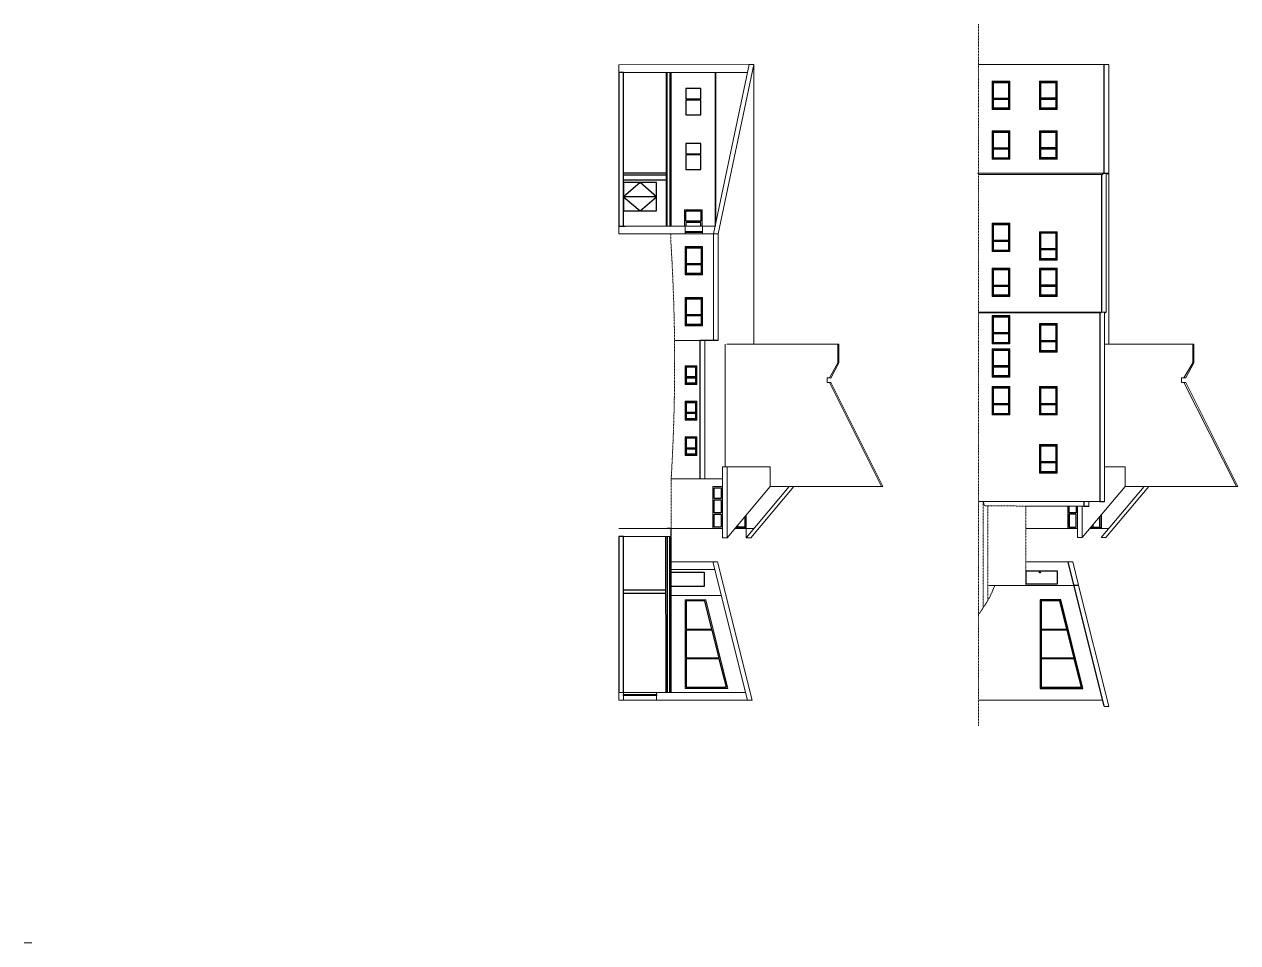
# Model space of a CAD drawing. Header units: inches. Extents: x -4858 to 2593, y -3513 to 2619.
# Drawn here: x -4858 to -1782, y -505 to 1823 of the extents above; entities that cross this region are included whole.
import ezdxf

# ---------------------------------------------------------------- set-up
doc = ezdxf.new("R2010")
doc.units = ezdxf.units.IN
doc.header["$MEASUREMENT"] = 0
doc.linetypes.add('Dash 1_16_', pattern=[0.125, 0.0625, -0.0625])
for name, color, linetype, lineweight in [('A-CLNG', 13, 'Continuous', 30), ('A-DOOR', 31, 'Continuous', 30), ('A-FLOR', 140, 'Continuous', 30), ('A-GLAZ', 151, 'Continuous', 30), ('A-ROOF', 132, 'Continuous', 13), ('A-ROOF-OTLN', 132, 'Continuous', 9), ('A-WALL', 113, 'Continuous', 13), ('C-BLDG-PADS', 91, 'Continuous', 30), ('C-TOPO', 7, 'Dash 1_16_', 9), ('I-WALL', 2, 'Continuous', 30)]:
    doc.layers.add(name, color=color, linetype=linetype, lineweight=lineweight)

# ---------------------------------------------------------------- blocks, each defined once
blk = doc.blocks.new('Golden Proportion - Wood 6_w-136416-Section 2')
at = {"layer": 'A-GLAZ', "color": 50}
for p, q in [((-322.2, 199.2), (-322.2, 157.3)), ((-322.2, 199.2), (-252.7, 199.2)), ((-320.2, 159.3), (-320.2, 197.2)), ((-320.2, 197.2), (-279.9, 197.2)), ((-279.9, 197.2), (-279.9, 159.3)), ((-277.9, 159.3), (-277.9, 197.2)), ((-277.9, 197.2), (-254.7, 197.2)), ((-254.7, 197.2), (-254.7, 159.3)), ((-252.7, 157.3), (-252.7, 199.2)), ((-322.2, 157.3), (-252.7, 157.3)), ((-279.9, 159.3), (-320.2, 159.3)), ((-254.7, 159.3), (-277.9, 159.3))]:
    blk.add_line(p, q, dxfattribs=at)
blk = doc.blocks.new('Golden Proportion - Wood 4_w-136637-Section 2')
at = {"layer": 'A-GLAZ', "color": 50}
for p, q in [((-20.2, 184.4), (-20.2, 157.2)), ((-20.2, 184.4), (25.3, 184.4)), ((-20.2, 157.2), (25.3, 157.2)), ((-18.2, 159.3), (-18.2, 182.4)), ((-18.2, 182.4), (7.3, 182.4)), ((7.3, 159.3), (-18.2, 159.3)), ((7.3, 182.4), (7.3, 159.3)), ((9.3, 159.3), (9.3, 182.4)), ((9.3, 182.4), (23.3, 182.4)), ((23.3, 159.3), (9.3, 159.3)), ((23.3, 182.4), (23.3, 159.3)), ((25.3, 157.2), (25.3, 184.4))]:
    blk.add_line(p, q, dxfattribs=at)
blk = doc.blocks.new('Golden Proportion - Wood 6_w-135343-South')
at = {"layer": 'A-GLAZ', "color": 8}
for p, q in [((-741.2, 55.2), (-741.2, 13.2)), ((-741.2, 55.2), (-671.7, 55.2)), ((-739.2, 15.2), (-739.2, 53.2)), ((-739.2, 53.2), (-698.9, 53.2)), ((-698.9, 53.2), (-698.9, 15.2)), ((-696.9, 15.2), (-696.9, 53.2)), ((-696.9, 53.2), (-673.7, 53.2)), ((-673.7, 53.2), (-673.7, 15.2)), ((-671.7, 13.2), (-671.7, 55.2)), ((-741.2, 13.2), (-671.7, 13.2)), ((-698.9, 15.2), (-739.2, 15.2)), ((-673.7, 15.2), (-696.9, 15.2))]:
    blk.add_line(p, q, dxfattribs=at)

msp = doc.modelspace()

# ---------------------------------------------------------------- linework, layer by layer
at = {"layer": 'A-CLNG'}
for p, q in [((-3231.2, 1701), (-3231.2, 1311.5)), ((-3228, 1311.5), (-3228, 1701.1)), ((-3106.8, 1701), (-3106.8, 1311.5)), ((-3104.6, 1322.9), (-3104.6, 1701)), ((-3231.2, 129.2), (-3232, 525.2)), ((-3228, 525.1), (-3228, 129.2))]:
    msp.add_line(p, q, dxfattribs=at)
at = {"layer": 'A-DOOR'}
for p, q in [((-3297.1, 1421.8), (-3339.1, 1385.7)), ((-3255.1, 1385.9), (-3297.1, 1421.8)), ((-3255.1, 1385.7), (-3339.1, 1385.7)), ((-3339.1, 1385.7), (-3297.1, 1349.9)), ((-3297.1, 1349.9), (-3255.1, 1385.9))]:
    msp.add_line(p, q, dxfattribs=at)
for points in [[(-3339.1, 1421.8), (-3339.1, 1349.9), (-3255.1, 1349.9), (-3255.1, 1421.8)], [(-3135, 434.1), (-3135, 398), (-3219, 398), (-3219, 434.1)], [(-2239.7, 437.7), (-2239.7, 403.8), (-2318.2, 403.8), (-2318.2, 437.7)], [(-3255.1, 124.7), (-3255.1, 121.7), (-3339.1, 121.7), (-3339.1, 124.7)]]:
    msp.add_lwpolyline(points, close=True, dxfattribs=at)
msp.add_circle((-2283.4, 433.9), 1.28, dxfattribs=at)
at = {"layer": 'A-FLOR'}
for p, q in [((-3222, 1701.1), (-3222, 1311.5)), ((-3219, 1701.1), (-3219, 1311.5)), ((-3218.2, 544.8), (-3228, 544.8)), ((-3222, 129.2), (-3222, 525.2)), ((-3219, 545), (-3219, 129.2))]:
    msp.add_line(p, q, dxfattribs=at)
at = {"layer": 'A-GLAZ'}
for p, q in [((-3183, 1298.1), (-3138.6, 1298.1)), ((-3138.6, 1295.1), (-3183, 1295.1)), ((-2212.4, 601.8), (-2212.4, 544.8)), ((-2209.2, 584.7), (-2209.2, 601.8)), ((-2191.7, 584.7), (-2209.2, 584.7)), ((-2191.7, 602), (-2191.7, 584.7)), ((-2149, 554.2), (-2149, 548.2)), ((-2131.7, 548.2), (-2131.7, 574.9)), ((-2128.3, 578.7), (-2128.3, 544.8)), ((-2152.4, 550.1), (-2152.4, 544.8)), ((-2128.3, 546.7), (-2152.4, 546.7)), ((-2149, 548.2), (-2131.7, 548.2))]:
    msp.add_line(p, q, dxfattribs=at)
for points in [[(-3181.3, 1659.9), (-3181.3, 1633.9), (-3142.9, 1633.9), (-3142.9, 1659.9)], [(-3181.3, 1630.9), (-3181.3, 1593.7), (-3142.9, 1593.7), (-3142.9, 1630.9)], [(-3181.3, 1521), (-3181.3, 1495), (-3142.9, 1495), (-3142.9, 1521)], [(-3181.3, 1492), (-3181.3, 1455.1), (-3142.9, 1455.1), (-3142.9, 1492)], [(-3142.9, 1349.9), (-3142.9, 1323.9), (-3181.3, 1323.9), (-3181.3, 1349.9)], [(-3091.7, 648.3), (-3091.7, 620.9), (-3109.2, 620.9), (-3109.2, 648.3)], [(-3091.7, 617.5), (-3091.7, 584.7), (-3109.2, 584.7), (-3109.2, 617.5)], [(-3091.7, 581.3), (-3091.7, 548.2), (-3109.2, 548.2), (-3109.2, 581.3)], [(-2209.2, 581.3), (-2209.2, 548.2), (-2191.7, 548.2), (-2191.7, 581.3)], [(-3180, 361.5), (-3180, 290.1), (-3115.1, 290.1), (-3132.8, 361.5)], [(-2230.5, 364.5), (-2283, 364.5), (-2283, 139.9), (-2174.4, 139.9)], [(-2232.8, 361.6), (-2280, 361.6), (-2280, 290.1), (-2215.1, 290.1)], [(-3180, 287.1), (-3180, 217.3), (-3096.8, 217.3), (-3114.3, 287.1)], [(-2280, 287.1), (-2280, 217.3), (-2196.8, 217.3), (-2214.3, 287.1)], [(-3096.2, 214.3), (-3180, 214.3), (-3180, 142.9), (-3078.2, 142.9)], [(-2280, 214.4), (-2280, 142.9), (-2178.2, 142.9), (-2196.2, 214.4)]]:
    msp.add_lwpolyline(points, close=True, dxfattribs=at)
for points in [[(-3142.9, 1311.5), (-3142.9, 1320.9), (-3181.3, 1320.9), (-3181.3, 1311.5)], [(-3031.7, 574.9), (-3031.7, 548.2), (-3049, 548.2), (-3049, 554.2)]]:
    msp.add_lwpolyline(points, dxfattribs=at)
at = {"layer": 'A-ROOF'}
for p, q in [((-3020.9, 1721.4), (-3111.1, 1292)), ((-3099.1, 1292), (-3008.9, 1721.4)), ((-3021.1, 1721.4), (-3008.9, 1721.4)), ((-3008.9, 1012.4), (-3008.9, 1721.4)), ((-2119.9, 1721.2), (-2439.1, 1721.2)), ((-2108.7, 1720.5), (-2109, 1719.2)), ((-2109, 1445.6), (-2441.2, 1445.6)), ((-3111.1, 1021.6), (-3111.1, 1292.1)), ((-3106.6, 1292), (-3099.1, 1292)), ((-3145.6, 670.9), (-3145.6, 1021.4)), ((-3145.6, 1021.4), (-3144.9, 1021.4)), ((-3081.4, 1012.4), (-3081.4, 700.9)), ((-2795.8, 1012.4), (-2792.8, 1012.4)), ((-2792.8, 1012.4), (-2792.8, 964.8)), ((-2792.8, 964.8), (-2813.7, 926.4)), ((-2813.7, 926.4), (-2816.7, 926.5)), ((-2816.7, 914.7), (-2813.7, 914.7)), ((-2813.7, 914.7), (-2681.9, 651.5)), ((-3088.5, 700.9), (-2967.1, 700.9)), ((-3088.5, 700.9), (-3088.5, 521.7)), ((-3076.3, 521.7), (-3076.3, 700.9)), ((-2967.1, 700.9), (-2967.1, 651.5)), ((-3145.6, 670.9), (-3088.5, 670.9)), ((-2967.1, 651.5), (-3076.3, 521.7)), ((-3028.3, 521.7), (-2918.9, 651.5)), ((-2906.9, 651.5), (-3016.4, 521.7)), ((-2684.8, 651.4), (-2681.9, 651.5)), ((-3028.3, 521.7), (-3028.3, 544.8)), ((-3088.5, 521.7), (-3076.3, 521.7)), ((-3016.4, 521.7), (-3028.3, 521.7))]:
    msp.add_line(p, q, dxfattribs=at)
msp.add_lwpolyline([(-3112.6, 460.3), (-3024.7, 109.8), (-3012.7, 109.8), (-3100.4, 460.3)], close=True, dxfattribs=at)
at = {"layer": 'A-ROOF-OTLN'}
for p, q in [((-2120.2, 1445.6), (-2120.2, 1720.5)), ((-2108.7, 1721.2), (-2119.9, 1721.2)), ((-2119.9, 1721.2), (-2119.9, 1720.5)), ((-2109, 1720.5), (-2109, 1444.9)), ((-2108.7, 1721.2), (-2108.7, 1012.4)), ((-2126.8, 1442.5), (-2120.4, 1445.6)), ((-2126.8, 1441.7), (-2120.4, 1444.9)), ((-2126.8, 1441.7), (-2126.8, 1442.5)), ((-2126.6, 1441.7), (-2126.8, 1441.7)), ((-2126.6, 1093.7), (-2126.6, 1441.8)), ((-2120.4, 1445.6), (-2120.4, 1444.9)), ((-2120.4, 1444.9), (-2109, 1444.9)), ((-2109, 1444.9), (-2115.3, 1441.7)), ((-2115.3, 1441.8), (-2115.3, 1092.9)), ((-3099.1, 1292), (-3099.1, 1021.4)), ((-2131, 1091.6), (-2126.8, 1093.7)), ((-2131, 1090.8), (-2126.8, 1092.9)), ((-2131, 1090.8), (-2131, 1091.6)), ((-2130.9, 1090.8), (-2131, 1090.8)), ((-2130.9, 613.6), (-2130.9, 1090.9)), ((-2126.8, 1093.7), (-2126.8, 1092.9)), ((-2126.8, 1092.9), (-2115.3, 1092.9)), ((-2115.3, 1092.9), (-2119.6, 1090.8)), ((-2119.6, 1090.9), (-2119.6, 612.9)), ((-3099.4, 1022.2), (-3144.9, 1022.2)), ((-3144.9, 1022.2), (-3144.9, 1021.4)), ((-3144.9, 1021.4), (-3099.1, 1021.4)), ((-3144.4, 670.9), (-3144.4, 1021.4)), ((-3133.2, 1022.2), (-3133.2, 670.1)), ((-1896.1, 1012.4), (-1892.8, 1012.4)), ((-1892.8, 1012.4), (-1892.8, 964.9)), ((-1892.8, 964.9), (-1913.7, 926.5)), ((-1892.8, 964.9), (-1896.1, 964.7)), ((-1913.7, 926.5), (-1918.4, 926.5)), ((-1918.4, 914.7), (-1913.7, 914.7)), ((-1913.7, 914.7), (-1781.9, 651.5)), ((-2067.1, 701), (-2119.6, 701)), ((-2067.1, 651.5), (-2067.1, 701)), ((-2067.1, 651.5), (-2176.3, 521.8)), ((-2018.9, 651.5), (-2128.3, 521.8)), ((-2116.4, 521.8), (-2006.9, 651.5)), ((-1784.8, 651.5), (-1781.9, 651.5)), ((-2188.5, 521.8), (-2188.5, 602)), ((-2176.3, 602), (-2176.3, 521.8)), ((-2171.8, 601.8), (-2171, 601.1)), ((-2171, 601.8), (-2171, 601.1)), ((-2171, 601.1), (-2159.6, 601.1)), ((-2170.8, 601.8), (-2170.8, 613.6)), ((-2159.6, 613.6), (-2159.6, 601.1)), ((-2131.6, 613.6), (-2131, 612.9)), ((-2131, 613.6), (-2131, 612.9)), ((-2131, 612.9), (-2119.6, 612.9)), ((-2176.3, 521.8), (-2188.5, 521.8)), ((-2128.3, 521.8), (-2116.4, 521.8)), ((-2120.4, 94.6), (-2211.9, 460.3)), ((-2200.3, 460.3), (-2185.5, 401.1)), ((-2185.3, 401.1), (-2196.5, 401.1)), ((-2196.5, 401.1), (-2196.5, 400.3)), ((-2185.3, 400.3), (-2185.3, 401.1)), ((-2185.3, 400.3), (-2108.8, 94.6)), ((-2120, 94.6), (-2120, 93.8)), ((-2120, 93.8), (-2108.8, 93.8)), ((-2108.8, 93.8), (-2108.8, 94.6))]:
    msp.add_line(p, q, dxfattribs=at)
at = {"layer": 'A-WALL'}
for p, q in [((-3021.1, 1721.4), (-3351.1, 1720.5)), ((-3351.1, 1696.5), (-3351.1, 1720.5)), ((-3339.1, 1701), (-3025.2, 1701)), ((-2121.1, 1445.6), (-2121.1, 1720.5)), ((-2404.4, 1678.7), (-2359.9, 1678.7)), ((-2404.4, 1606.7), (-2404.4, 1678.7)), ((-2359.9, 1678.7), (-2359.9, 1606.7)), ((-2284.4, 1679), (-2239.9, 1679)), ((-2284.4, 1607), (-2284.4, 1679)), ((-2239.9, 1679), (-2239.9, 1607)), ((-2359.9, 1606.7), (-2404.4, 1606.7)), ((-2239.9, 1607), (-2284.4, 1607)), ((-2404.4, 1552.7), (-2359.9, 1552.7)), ((-2404.4, 1480.7), (-2404.4, 1552.7)), ((-2359.9, 1552.7), (-2359.9, 1480.7)), ((-2284.4, 1553), (-2239.9, 1553)), ((-2284.4, 1481), (-2284.4, 1553)), ((-2239.9, 1553), (-2239.9, 1481)), ((-2359.9, 1480.7), (-2404.4, 1480.7)), ((-2239.9, 1481), (-2284.4, 1481)), ((-2439.1, 1442.5), (-2126.8, 1442.5)), ((-2127.5, 1442.5), (-2121.1, 1445.6)), ((-2127.5, 1093.7), (-2127.5, 1442.5)), ((-3184.3, 1311.5), (-3184.3, 1352.9)), ((-3184.3, 1352.9), (-3139.9, 1352.9)), ((-3139.9, 1352.9), (-3139.9, 1311.5)), ((-3351.1, 1316), (-3351.1, 1292)), ((-3106.8, 1311.5), (-3334.8, 1311.5)), ((-3139.9, 1311.5), (-3184.3, 1311.5)), ((-3183, 1311.5), (-3183, 1292)), ((-3138.6, 1311.5), (-3138.6, 1292.1)), ((-2404.4, 1318.7), (-2359.9, 1318.7)), ((-2404.4, 1246.7), (-2404.4, 1318.7)), ((-2359.9, 1318.7), (-2359.9, 1246.7)), ((-2284.4, 1297.3), (-2239.9, 1297.3)), ((-2284.4, 1225.3), (-2284.4, 1297.3)), ((-2239.9, 1297.3), (-2239.9, 1225.3)), ((-3351.1, 1292), (-3106.8, 1292)), ((-3183, 1259.7), (-3138.5, 1259.7)), ((-3183, 1259.7), (-3183, 1187.7)), ((-3138.5, 1259.7), (-3138.5, 1187.7)), ((-2359.9, 1246.7), (-2404.4, 1246.7)), ((-2404.4, 1204.7), (-2359.9, 1204.7)), ((-2404.4, 1132.7), (-2404.4, 1204.7)), ((-2359.9, 1204.7), (-2359.9, 1132.7)), ((-2239.9, 1225.3), (-2284.4, 1225.3)), ((-2284.4, 1204.9), (-2239.9, 1204.9)), ((-2284.4, 1132.9), (-2284.4, 1204.9)), ((-2239.9, 1204.9), (-2239.9, 1132.9)), ((-3138.5, 1187.7), (-3183, 1187.7)), ((-3183, 1130.6), (-3183, 1058.4)), ((-3183, 1130.4), (-3138.5, 1130.4)), ((-3138.5, 1130.4), (-3138.5, 1058.4)), ((-2359.9, 1132.7), (-2404.4, 1132.7)), ((-2239.9, 1132.9), (-2284.4, 1132.9)), ((-2115.3, 1093.7), (-2439.1, 1093.7)), ((-2439.1, 1091.6), (-2131, 1091.6)), ((-2404.4, 1084.7), (-2359.9, 1084.7)), ((-2404.4, 1012.7), (-2404.4, 1084.7)), ((-2359.9, 1084.7), (-2359.9, 1012.7)), ((-2131.8, 1091.6), (-2127.5, 1093.7)), ((-2131.8, 613.6), (-2131.8, 1091.6)), ((-3138.5, 1058.4), (-3183, 1058.4)), ((-2284.4, 1064.2), (-2239.9, 1064.2)), ((-2284.4, 992.2), (-2284.4, 1064.2)), ((-2239.9, 1064.2), (-2239.9, 992.2)), ((-3145.6, 1021.4), (-3209.7, 1021.4)), ((-2795.8, 1012.4), (-3076.7, 1012.4)), ((-2795.8, 964.8), (-2795.8, 1012.4)), ((-2359.9, 1012.7), (-2404.4, 1012.7)), ((-2404.4, 1000.7), (-2359.9, 1000.7)), ((-2404.4, 928.7), (-2404.4, 1000.7)), ((-2359.9, 1000.7), (-2359.9, 928.7)), ((-2239.9, 992.2), (-2284.4, 992.2)), ((-2119.6, 1012.4), (-1896.1, 1012.4)), ((-1896.1, 964.7), (-1896.1, 1012.4)), ((-3183, 957.7), (-3153.3, 957.7)), ((-3183, 909.7), (-3183, 957.7)), ((-3153.3, 957.7), (-3153.3, 909.7)), ((-2795.8, 964.8), (-2816.7, 926.5)), ((-1896.1, 964.7), (-1918.4, 926.5)), ((-2823.1, 914.7), (-2823.1, 926.5)), ((-2823.1, 926.5), (-2816.7, 926.5)), ((-2359.9, 928.7), (-2404.4, 928.7)), ((-1924.8, 914.7), (-1924.8, 926.5)), ((-1924.8, 926.5), (-1918.4, 926.5)), ((-3153.3, 909.7), (-3183, 909.7)), ((-2816.7, 914.7), (-2823.1, 914.7)), ((-2816.7, 914.7), (-2684.8, 651.4)), ((-2404.4, 904.7), (-2359.9, 904.7)), ((-2404.4, 832.7), (-2404.4, 904.7)), ((-2359.9, 904.7), (-2359.9, 832.7)), ((-2284.4, 904.7), (-2239.9, 904.7)), ((-2284.4, 832.7), (-2284.4, 904.7)), ((-2239.9, 904.7), (-2239.9, 832.7)), ((-1918.4, 914.7), (-1924.8, 914.7)), ((-1918.4, 914.7), (-1784.8, 651.5)), ((-3183, 867.7), (-3153.3, 867.7)), ((-3183, 819.7), (-3183, 867.7)), ((-3153.3, 867.7), (-3153.3, 819.7)), ((-2359.9, 832.7), (-2404.4, 832.7)), ((-2239.9, 832.7), (-2284.4, 832.7)), ((-3153.3, 819.7), (-3183, 819.7)), ((-3183, 777.7), (-3153.3, 777.7)), ((-3183, 729.7), (-3183, 777.7)), ((-3153.3, 777.7), (-3153.3, 729.7)), ((-2284.4, 757.5), (-2239.9, 757.5)), ((-2284.4, 685.5), (-2284.4, 757.5)), ((-2239.9, 757.5), (-2239.9, 685.5)), ((-3153.3, 729.7), (-3183, 729.7)), ((-2239.9, 685.5), (-2284.4, 685.5)), ((-3218.2, 670.9), (-3145.6, 670.9)), ((-2967.1, 651.5), (-2684.8, 651.4)), ((-1784.8, 651.5), (-2067.1, 651.5)), ((-2119.6, 613.6), (-2439.1, 613.6)), ((-2319.1, 601.8), (-2159.6, 601.8)), ((-2171.8, 601.8), (-2171.8, 613.6)), ((-3228, 544.6), (-3351.1, 544.6)), ((-3339.1, 525.1), (-3219, 525.1)), ((-3088.5, 544.7), (-3218.2, 544.7)), ((-3009.1, 544.8), (-3056.9, 544.8)), ((-3052.4, 544.8), (-3052.4, 550.1)), ((-3052.4, 546.7), (-3028.3, 546.7)), ((-2319, 544.8), (-2188.5, 544.8)), ((-2157.1, 544.8), (-2109.1, 544.8)), ((-3107.7, 440.7), (-3219, 440.7)), ((-3218.2, 460.3), (-3112.6, 460.3)), ((-3112.6, 460.3), (-3107.7, 440.7)), ((-2318.2, 460.3), (-2200.3, 460.3)), ((-2121.1, 94.6), (-2212.6, 460.3)), ((-2185.3, 400.3), (-2412.6, 400.3)), ((-3091.2, 375.2), (-3219, 375.2)), ((-3351.1, 129), (-3029.6, 129.2)), ((-3351.1, 109.8), (-3351.1, 129)), ((-3339.1, 129), (-3339.1, 109.8)), ((-3255.1, 128.8), (-3255.1, 109.8)), ((-3029.6, 129.2), (-3024.7, 109.8)), ((-3024.7, 109.8), (-3351.1, 109.8)), ((-2125, 109.8), (-2439.1, 109.6)), ((-4838.8, -504.8), (-4858.3, -504.8))]:
    msp.add_line(p, q, dxfattribs=at)
for points in [[(-3112.4, 651.5), (-3112.4, 544.8), (-3088.5, 544.8), (-3088.5, 651.5)], [(-3183, 364.5), (-3183, 139.9), (-3074.4, 139.9), (-3130.5, 364.5)]]:
    msp.add_lwpolyline(points, close=True, dxfattribs=at)
msp.add_lwpolyline([(-3028.3, 544.8), (-3028.3, 578.7)], dxfattribs=at)
at = {"layer": 'C-BLDG-PADS'}
for p, q in [((-3351.1, 1701), (-3351.1, 1311.5)), ((-3339.1, 1701), (-3351.1, 1701)), ((-3339.4, 1311.5), (-3339.4, 1701)), ((-3351.1, 1311.5), (-3334.8, 1311.5)), ((-3351.1, 525.1), (-3351.1, 129)), ((-3339.1, 525.1), (-3351.1, 525.1)), ((-3339.1, 129), (-3339.1, 525.1))]:
    msp.add_line(p, q, dxfattribs=at)
at = {"layer": 'C-TOPO'}
for p, q in [((-2439.1, 45.1), (-2439.1, 1822.9)), ((-3351.1, 1316), (-3351.1, 1696.5)), ((-3218.8, 1269.7), (-3219, 1292.1)), ((-3218.2, 544.6), (-3218.2, 671.1)), ((-2424.2, 602.8), (-2427.2, 613.7)), ((-2427.2, 613.7), (-2427.2, 343.9)), ((-2319.1, 601.8), (-2424.2, 602.8)), ((-2415, 602), (-2415, 363.1)), ((-2319, 602), (-2319, 400.3)), ((-3351.1, 454.3), (-3351.1, 520.6)), ((-2397.6, 400.6), (-2409.9, 372.4)), ((-2409.9, 372.4), (-2418, 358.3)), ((-2424.1, 348.7), (-2433.8, 334)), ((-2418, 358.3), (-2424.1, 348.7)), ((-2433.8, 334), (-2439.1, 326.5))]:
    msp.add_line(p, q, dxfattribs=at)
msp.add_arc((-8098.4, 965.1), 4889, 356.5501, 3.5724, dxfattribs=at)
at = {"layer": 'I-WALL'}
for p, q in [((-3231.2, 1445.7), (-3339.1, 1445.7)), ((-3231.2, 1440.8), (-3339.1, 1440.8)), ((-3231.2, 1428.2), (-3339.1, 1428.2)), ((-3231.8, 388.6), (-3339.1, 388.6)), ((-3339.1, 380.9), (-3231.2, 380.9))]:
    msp.add_line(p, q, dxfattribs=at)

# ---------------------------------------------------------------- block references
at = {"layer": 'A-GLAZ', "rotation": 270}
for name, p in [('Golden Proportion - Wood 6_w-135343-South', (-2416.4, 936.3)), ('Golden Proportion - Wood 6_w-135343-South', (-2296.4, 936.5)), ('Golden Proportion - Wood 6_w-135343-South', (-2416.4, 810.3)), ('Golden Proportion - Wood 6_w-135343-South', (-2296.4, 810.6)), ('Golden Proportion - Wood 6_w-135343-South', (-2416.4, 576.3)), ('Golden Proportion - Wood 6_w-135343-South', (-2296.4, 554.9)), ('Golden Proportion - Wood 6_w-136416-Section 2', (-3339, 936.3)), ('Golden Proportion - Wood 6_w-135343-South', (-2416.4, 462.3)), ('Golden Proportion - Wood 6_w-135343-South', (-2296.4, 462.5)), ('Golden Proportion - Wood 6_w-136416-Section 2', (-3339, 807)), ('Golden Proportion - Wood 6_w-135343-South', (-2416.4, 342.2)), ('Golden Proportion - Wood 6_w-135343-South', (-2296.4, 321.8)), ('Golden Proportion - Wood 6_w-135343-South', (-2416.4, 258.2)), ('Golden Proportion - Wood 4_w-136637-Section 2', (-3339, 936.3)), ('Golden Proportion - Wood 6_w-135343-South', (-2416.4, 162.2)), ('Golden Proportion - Wood 6_w-135343-South', (-2296.4, 162.2)), ('Golden Proportion - Wood 4_w-136637-Section 2', (-3339, 846.3)), ('Golden Proportion - Wood 4_w-136637-Section 2', (-3339, 756.3)), ('Golden Proportion - Wood 6_w-135343-South', (-2296.4, 15.1))]:
    msp.add_blockref(name, p, dxfattribs=at)

doc.saveas('drawing.dxf')
